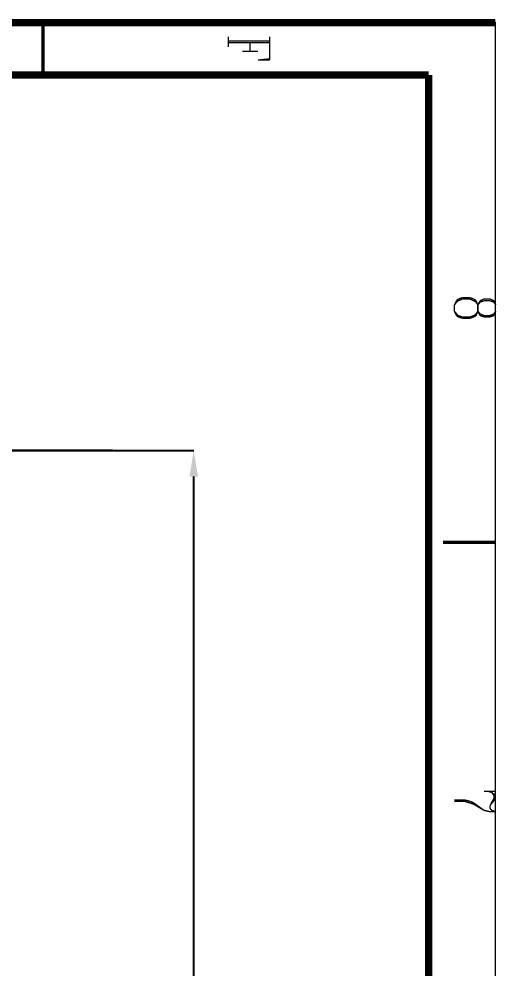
# Model space of a CAD drawing. Extents: x 0.1 to 11.6, y 0.3 to 16.2.
# Drawn here: x 9.748 to 11.584, y 12.596 to 16.234 of the extents above; entities that cross this region are included whole.
import ezdxf

# ---------------------------------------------------------------- set-up
doc = ezdxf.new("R2010")
doc.units = 0
doc.header["$MEASUREMENT"] = 0
doc.dimstyles.get("Standard").update_dxf_attribs({"dimtxt": 0.1, "dimasz": 0.1, "dimexe": 1.25, "dimexo": 0.625, "dimtad": 1, "dimtih": 1, "dimtxsty": 'Standard', "dimcen": 2.5, "dimazin": 3, "dimtfac": 1, "dimtmove": 0, "dimatfit": 3})

# ---------------------------------------------------------------- blocks, each defined once
blk = doc.blocks.new('_CLOSEDFILLED')
at = {"color": 0, "linetype": 'BYBLOCK'}
blk.add_solid([(-1, 0.164), (0, 0), (-1, -0.164)], dxfattribs=at)
blk = doc.blocks.new('*D2')
for p, q in [((10.1067, 14.5817), (10.4163, 14.5817)), ((10.4163, 12.385), (10.4163, 14.4817)), ((10.4163, 9.7883), (10.4163, 11.885)), ((10.1067, 9.6883), (10.4163, 9.6883))]:
    blk.add_line(p, q)
at = {"layer": 'Defpoints'}
for p in [(10.1067, 14.5817), (10.1067, 9.6883), (10.4163, 9.6883)]:
    blk.add_point(p, dxfattribs=at)
at = {"xscale": 0.1, "yscale": 0.1}
for p, rotation in [((10.4163, 14.5817), 90), ((10.4163, 9.6883), 270)]:
    blk.add_blockref('_CLOSEDFILLED', p, dxfattribs=dict(at, rotation=rotation))
at = {"insert": (10.4163, 12.135), "char_height": 0.1, "attachment_point": 5, "rotation": 270}
blk.add_mtext('24123', dxfattribs=at)

msp = doc.modelspace()

# ---------------------------------------------------------------- linework, layer by layer
at = {"color": 0}
for points, const_width in [([(0.155003, 16.22), (11.57, 16.22)], 0.028333), ([(9.84, 16.02), (9.84, 16.22)], 0.013333), ([(10.5483, 16.1667), (10.5483, 16.1267)], 0.005208), ([(10.7067, 16.1667), (10.7067, 16.0767)], 0.005208), ([(10.7067, 16.15), (10.5483, 16.15)], 0.005208), ([(10.7067, 16.1433), (10.5483, 16.1433)], 0.005208), ([(10.6317, 16.1433), (10.6317, 16.11)], 0.005208), ([(10.6617, 16.11), (10.6017, 16.11)], 0.005208), ([(10.6617, 16.0767), (10.7067, 16.0817)], 0.005208), ([(10.7067, 16.0767), (10.6617, 16.0767)], 0.005208), ([(0.398329, 16.02), (11.315, 16.02)], 0.028333), ([(11.315, 16.02), (11.315, 0.516656)], 0.028333), ([(11.4217, 15.155), (11.4134, 15.1383)], 0.005208), ([(11.4217, 15.15), (11.4134, 15.1383)], 0.005208), ([(11.4134, 15.1383), (11.4134, 15.115)], 0.005208), ([(11.4283, 15.1617), (11.4217, 15.155)], 0.005208), ([(11.4283, 15.155), (11.4217, 15.15)], 0.005208), ([(11.4434, 15.1667), (11.4283, 15.1617)], 0.005208), ([(11.4434, 15.1617), (11.4283, 15.155)], 0.005208), ([(11.4733, 15.1667), (11.4434, 15.1667)], 0.005208), ([(11.4733, 15.1617), (11.4434, 15.1617)], 0.005208), ([(11.4883, 15.1617), (11.4733, 15.1667)], 0.005208), ([(11.4883, 15.155), (11.4733, 15.1617)], 0.005208), ([(11.4967, 15.155), (11.4883, 15.1617)], 0.005208), ([(11.4967, 15.15), (11.4883, 15.155)], 0.005208), ([(11.5033, 15.1383), (11.4967, 15.155)], 0.005208), ([(11.5033, 15.1383), (11.4967, 15.15)], 0.005208), ([(11.5117, 15.155), (11.5033, 15.1383)], 0.005208), ([(11.5117, 15.15), (11.5033, 15.1383)], 0.005208), ([(11.5033, 15.1383), (11.5033, 15.115)], 0.005208), ([(11.5267, 15.1617), (11.5117, 15.155)], 0.005208), ([(11.5267, 15.155), (11.5117, 15.15)], 0.005208), ([(11.55, 15.1617), (11.5267, 15.1617)], 0.005208), ([(11.55, 15.155), (11.5267, 15.155)], 0.005208), ([(11.565, 15.155), (11.55, 15.1617)], 0.005208), ([(11.565, 15.15), (11.55, 15.155)], 0.005208), ([(11.5717, 15.1383), (11.565, 15.155)], 0.005208), ([(11.5717, 15.1383), (11.565, 15.15)], 0.005208), ([(11.4134, 15.115), (11.4217, 15.0983)], 0.005208), ([(11.4134, 15.115), (11.4217, 15.105)], 0.005208), ([(11.4217, 15.105), (11.4283, 15.0983)], 0.005208), ([(11.4217, 15.0983), (11.4283, 15.0933)], 0.005208), ([(11.4283, 15.0983), (11.4434, 15.0933)], 0.005208), ([(11.4733, 15.0933), (11.4883, 15.0983)], 0.005208), ([(11.4883, 15.0983), (11.4967, 15.105)], 0.005208), ([(11.4883, 15.0933), (11.4967, 15.0983)], 0.005208), ([(11.4967, 15.0983), (11.5033, 15.115)], 0.005208), ([(11.4967, 15.105), (11.5033, 15.115)], 0.005208), ([(11.5033, 15.115), (11.5117, 15.0983)], 0.005208), ([(11.5033, 15.115), (11.5117, 15.105)], 0.005208), ([(11.5117, 15.105), (11.5267, 15.0983)], 0.005208), ([(11.5117, 15.0983), (11.5267, 15.0933)], 0.005208), ([(11.5267, 15.0983), (11.55, 15.0983)], 0.005208), ([(11.55, 15.0983), (11.565, 15.105)], 0.005208), ([(11.55, 15.0933), (11.565, 15.0983)], 0.005208), ([(11.565, 15.0983), (11.5717, 15.115)], 0.005208), ([(11.565, 15.105), (11.5717, 15.115)], 0.005208), ([(11.4283, 15.0933), (11.4434, 15.0883)], 0.005208), ([(11.4434, 15.0933), (11.4733, 15.0933)], 0.005208), ([(11.4434, 15.0883), (11.4733, 15.0883)], 0.005208), ([(11.4733, 15.0883), (11.4883, 15.0933)], 0.005208), ([(11.5267, 15.0933), (11.55, 15.0933)], 0.005208), ([(8.78668, 14.5817), (10.1067, 14.5817)], 0.01), ([(11.37, 14.23), (11.57, 14.23)], 0.013333), ([(11.4517, 13.2433), (11.4134, 13.2433)], 0.005208), ([(11.4733, 13.2383), (11.4517, 13.2433)], 0.005208), ([(11.5717, 13.2767), (11.5267, 13.2767)], 0.005208), ([(11.5417, 13.2767), (11.5566, 13.2717)], 0.005208), ([(11.5717, 13.25), (11.55, 13.2217)], 0.005208), ([(11.565, 13.25), (11.55, 13.2217)], 0.005208), ([(11.5566, 13.2717), (11.5717, 13.26)], 0.005208), ([(11.5566, 13.2717), (11.565, 13.26)], 0.005208), ([(11.565, 13.26), (11.565, 13.25)], 0.005208), ([(11.4517, 13.2383), (11.4134, 13.2383)], 0.005208), ([(11.4733, 13.2317), (11.4517, 13.2383)], 0.005208), ([(11.4883, 13.2317), (11.4733, 13.2383)], 0.005208), ([(11.4883, 13.2267), (11.4733, 13.2317)], 0.005208), ([(11.5267, 13.2033), (11.4883, 13.2317)], 0.005208), ([(11.5267, 13.2033), (11.4883, 13.2267)], 0.005208), ([(11.55, 13.2217), (11.55, 13.21)], 0.005208), ([(11.55, 13.21), (11.5566, 13.2033)], 0.005208), ([(11.55, 13.1983), (11.5267, 13.2033)], 0.005208), ([(11.5717, 13.1983), (11.55, 13.1983)], 0.005208), ([(11.5566, 13.2033), (11.5717, 13.1983)], 0.005208)]:
    msp.add_lwpolyline(points, dxfattribs=dict(at, const_width=const_width))
at = {"color": 0, "const_width": 0.005208}
msp.add_lwpolyline([(0.155003, 16.22), (11.57, 16.22), (11.57, 0.310004), (0.155003, 0.310004), (0.155003, 16.22)], close=True, dxfattribs=at)

# ---------------------------------------------------------------- dimensions: what is measured, and where the dimension line sits
at = {"linetype": 'Continuous'}
dim = msp.add_linear_dim(base=(10.41633, 9.68832), p1=(10.1067, 9.68832), p2=(10.1067, 14.5817), angle=90, text='24123', dimstyle='Standard', dxfattribs=at)
dim.commit()
dim.dimension.update_dxf_attribs({"geometry": '*D2', "text_midpoint": (10.41633, 12.13501), "text_rotation": 270})

doc.saveas('drawing.dxf')
